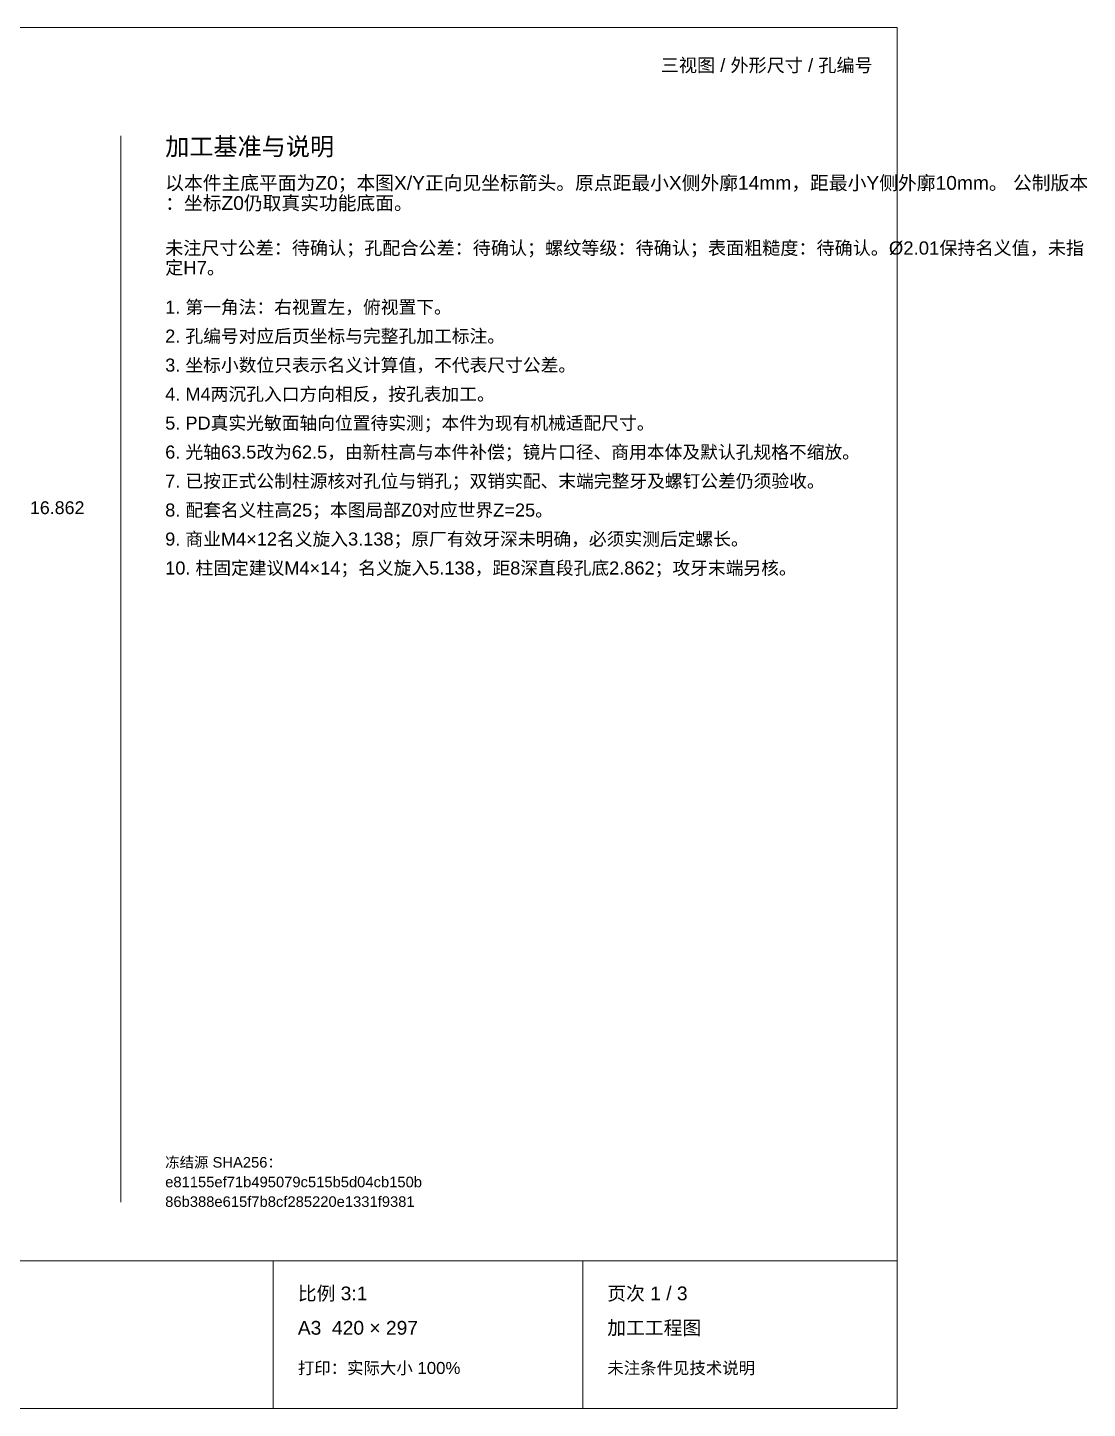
# Paper-space layout '01_三视图' of a CAD drawing. Header units: millimetres. Extents: x 8 to 451, y 8 to 289.
# Drawn here: x 235 to 450.7, y 8 to 289 of the extents above; entities that cross this region are included whole.
import ezdxf
from ezdxf.enums import TextEntityAlignment as Align

# ---------------------------------------------------------------- set-up
doc = ezdxf.new("R2010")
doc.units = ezdxf.units.MM
doc.layers.add('ANNOTATIONS', color=7, linetype='CONTINUOUS', lineweight=18)
doc.styles.add('CJK', font='Arial Unicode.ttf')

psp = doc.layouts.new('01_三视图')

# ---------------------------------------------------------------- linework, layer by layer
at = {"layer": 'ANNOTATIONS'}
for p, q in [((412, 289), (8, 289)), ((412, 8), (412, 289)), ((254, 50), (254, 267)), ((8, 38), (412, 38)), ((285, 8), (285, 38)), ((348, 8), (348, 38)), ((8, 8), (412, 8))]:
    psp.add_line(p, q, dxfattribs=at)

# ---------------------------------------------------------------- texts
at = {"layer": 'ANNOTATIONS', "style": 'CJK'}
psp.add_text('三视图 / 外形尺寸 / 孔编号', height=2.7, dxfattribs=at).set_placement((407, 280), align=Align.RIGHT)
for s, height, p in [('加工基准与说明', 3.6, (263, 263)), ('以本件主底平面为Z0；本图X/Y正向见坐标箭头。原点距最小X侧外廓14mm，距最小Y侧外廓10mm。 公制版本', 2.8, (263, 256)), ('：坐标Z0仍取真实功能底面。', 2.8, (263, 251.9)), ('未注尺寸公差：待确认；孔配合公差：待确认；螺纹等级：待确认；表面粗糙度：待确认。Ø2.01保持名义值，未指', 2.7, (263, 242.8)), ('定H7。', 2.7, (263, 238.8)), ('1. 第一角法：右视置左，俯视置下。', 2.65, (263, 230.8)), ('2. 孔编号对应后页坐标与完整孔加工标注。', 2.65, (263, 224.9)), ('3. 坐标小数位只表示名义计算值，不代表尺寸公差。', 2.65, (263, 219)), ('4. M4两沉孔入口方向相反，按孔表加工。', 2.65, (263, 213.1)), ('5. PD真实光敏面轴向位置待实测；本件为现有机械适配尺寸。', 2.65, (263, 207.2)), ('6. 光轴63.5改为62.5，由新柱高与本件补偿；镜片口径、商用本体及默认孔规格不缩放。', 2.65, (263, 201.3)), ('7. 已按正式公制柱源核对孔位与销孔；双销实配、末端完整牙及螺钉公差仍须验收。', 2.65, (263, 195.4)), ('16.862', 2.6, (235.46, 190)), ('8. 配套名义柱高25；本图局部Z0对应世界Z=25。', 2.65, (263, 189.5)), ('9. 商业M4×12名义旋入3.138；原厂有效牙深未明确，必须实测后定螺长。', 2.65, (263, 183.6)), ('10. 柱固定建议M4×14；名义旋入5.138，距8深直段孔底2.862；攻牙末端另核。', 2.65, (263, 177.7)), ('冻结源 SHA256：', 2.15, (263, 57)), ('e81155ef71b495079c515b5d04cb150b', 2.15, (263, 53)), ('86b388e615f7b8cf285220e1331f9381', 2.15, (263, 49)), ('比例 3:1', 2.8, (290, 30)), ('页次 1 / 3', 2.8, (353, 30)), ('A3  420 × 297', 2.8, (290, 23)), ('加工工程图', 2.8, (353, 23)), ('打印：实际大小 100%', 2.45, (290, 15)), ('未注条件见技术说明', 2.45, (353, 15))]:
    psp.add_text(s, height=height, dxfattribs=at).set_placement(p)

doc.saveas('drawing.dxf')
